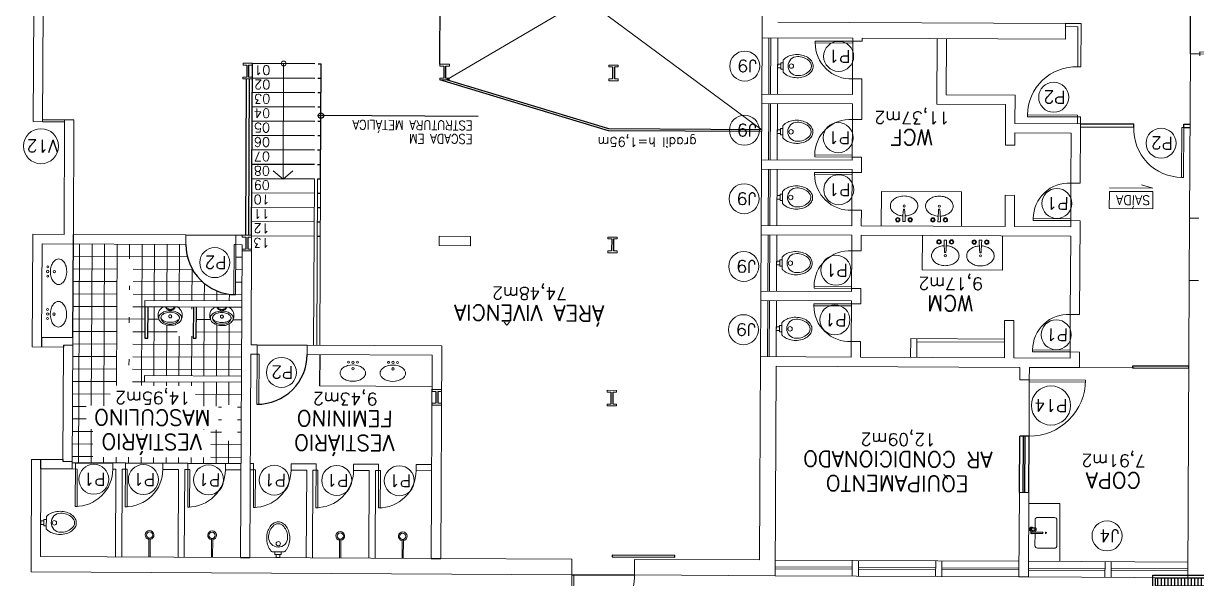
# Model space of a CAD drawing. Extents: x -1057 to 3416, y -340 to 4111.
# Drawn here: x 339.76 to 358.52, y -308.75 to -299.87 of the extents above; entities that cross this region are included whole.
import ezdxf
from ezdxf.enums import TextEntityAlignment as Align

# ---------------------------------------------------------------- set-up
doc = ezdxf.new("R2010")
doc.units = 0
doc.header["$LTSCALE"] = 50
for name, pattern in [('CONTINU', [0]), ('DASHDOT', [1, 0.5, -0.25, 0, -0.25]), ('DGN Style 1', [0.003115, 5.18318e-06, -0.00311])]:
    doc.linetypes.add(name, pattern=pattern)
doc.layers.add('0.1', color=8, linetype='Continuous', lineweight=13)
doc.layers.add('Margem A3', color=8, linetype='DGN Style 1', lineweight=0)
doc.layers.add('medir projeto', color=6, linetype='Continuous')
doc.styles.add('80X50', font='romans.shx')
doc.styles.get("Standard").update_dxf_attribs({"font": 'romans.shx'})

# ---------------------------------------------------------------- blocks, each defined once
blk = doc.blocks.new('P60')
at = {"color": 252}
blk.add_lwpolyline([(-0.6, 0.06), (0, 0.06), (0, 0.03), (-0.6, 0.03)], close=True, dxfattribs=at)
at = {"color": 8}
blk.add_arc((-0.029, 0.06), 0.571, 87.1025, 180, dxfattribs=at)
blk = doc.blocks.new('Vaso')
for points in [[(0.03, -0.05), (0.03, 0), (-0.03, 0), (-0.03, -0.05)], [(0.05, -0.09), (0.05, -0.05), (-0.05, -0.05), (-0.05, -0.09)]]:
    blk.add_lwpolyline(points)
for points in [[(0.183, -0.31, -0.071776), (0.168, -0.413, -0.083144), (0.129, -0.494, -0.106699), (0.065, -0.552, -0.132564), (-0.002, -0.57, -0.132564), (-0.069, -0.552, -0.106699), (-0.133, -0.494, -0.083144), (-0.172, -0.413, -0.071776), (-0.187, -0.31, -0.071776), (-0.172, -0.207, -0.083144), (-0.133, -0.126, -0.060171), (-0.1, -0.09), (0.096, -0.09, -0.060171), (0.129, -0.126, -0.083144), (0.168, -0.207, -0.071776)], [(-0.088, -0.497, 0.2474), (0, -0.541, 0.2474), (0.088, -0.497, 0.197858), (0.152, -0.318, 0.418329), (0, -0.168, 0.418329), (-0.152, -0.318, 0.197858)]]:
    blk.add_lwpolyline(points, format="xyb", close=True)
blk.add_circle((-0.002, -0.22), 0.0352)
blk = doc.blocks.new('PIA')
for p, q in [((0, 0.245), (0.044, 0.245)), ((0.01, 0.23), (0.01, 0.06)), ((0.01, 0.215), (0.031, 0.215)), ((0.03, 0.175), (0.01, 0.175))]:
    blk.add_line(p, q)
blk.add_lwpolyline([(-0.01, 0.23), (-0.01, 0.06)])
for points in [[(0.08, 0.173), (0.08, 0.21, 0.133256), (0.078, 0.217, 0.106756), (0.073, 0.223, 0.082828), (0.065, 0.227, 0.071352), (0.055, 0.228, 0.071352), (0.045, 0.227, 0.082828), (0.037, 0.223, 0.106756), (0.032, 0.217, 0.133256), (0.03, 0.21), (0.03, 0.173)], [(-0.01, 0.175), (-0.205, 0.175, 0.414214), (-0.245, 0.135), (-0.245, -0.135, 0.414214), (-0.205, -0.175), (0.205, -0.175, 0.414214), (0.245, -0.135), (0.245, 0.135, 0.414214), (0.205, 0.175), (0.08, 0.175)]]:
    blk.add_lwpolyline(points, format="xyb")
blk.add_lwpolyline([(0.03, 0.173, 0.133256), (0.032, 0.166, 0.106756), (0.037, 0.16, 0.082828), (0.045, 0.157, 0.071352), (0.055, 0.155, 0.071352), (0.065, 0.157, 0.082828), (0.073, 0.16, 0.106756), (0.078, 0.166, 0.133256), (0.08, 0.173, 0.133256), (0.078, 0.179, 0.106756), (0.073, 0.185, 0.082828), (0.065, 0.189, 0.071352), (0.055, 0.19, 0.071352), (0.045, 0.189, 0.082828), (0.037, 0.185, 0.106756), (0.032, 0.179, 0.133256)], format="xyb", close=True)
at = {"color": 8}
for points in [[(0.046, 0.245, 0.263265), (0.037, 0.23), (0.037, 0.223)], [(0.073, 0.223), (0.073, 0.23, 0.546464), (0.048, 0.246, 0.546464)]]:
    blk.add_lwpolyline(points, format="xyb", dxfattribs=at)
blk.add_lwpolyline([(0.062, 0.165, 0.133256), (0.062, 0.167, 0.106756), (0.06, 0.169, 0.082828), (0.058, 0.17, 0.071352), (0.055, 0.171, 0.071352), (0.052, 0.17, 0.082828), (0.05, 0.169, 0.106756), (0.048, 0.167, 0.133256), (0.047, 0.165, 0.133256), (0.048, 0.163, 0.106756), (0.05, 0.162, 0.082828), (0.052, 0.16, 0.071352), (0.055, 0.16, 0.071352), (0.058, 0.16, 0.082828), (0.06, 0.162, 0.106756), (0.062, 0.163, 0.133256)], format="xyb", close=True, dxfattribs=at)
blk.add_circle((0, 0), 0.01)
for centre, radius, start, end in [((0, 0.23), 0.015, 311.8103, 228.1897), ((0, 0.23), 0.01, 0.0002, 180.0002), ((0.044, 0.255), 0.01, 270, 294.62), ((0, 0.06), 0.01, 180.0001, 0.0001)]:
    blk.add_arc(centre, radius, start, end)
for centre, radius, start, end in [((0.055, 0.23), 0.035, 315.5847, 154.6231), ((0.055, 0.23), 0.035, 205.3769, 224.4153), ((0, 0.06), 0.0125, 143.1301, 36.8699)]:
    blk.add_arc(centre, radius, start, end, dxfattribs=at)
blk = doc.blocks.new('Cuba')
blk.add_lwpolyline([(0.001, 0.05), (-0.007, 0.05, -0.389688), (-0.009, 0.052, -0.017234), (-0.019, 0.248, -0.418769), (-0.017, 0.25), (0.001, 0.25), (0.019, 0.25, -0.418769), (0.021, 0.248, -0.017234), (0.011, 0.052, -0.389688), (0.009, 0.05)], format="xyb", close=True)
blk.add_lwpolyline([(-0.016, 0.16, 0.059592), (-0.087, 0.147, 0.084248), (-0.156, 0.113, 0.106469), (-0.205, 0.058, 0.130159), (-0.22, 0, 0.130159), (-0.205, -0.058, 0.106469), (-0.156, -0.113, 0.084248), (-0.087, -0.147, 0.073281), (0, -0.16, 0.073281), (0.087, -0.147, 0.084248), (0.156, -0.113, 0.106469), (0.205, -0.058, 0.130159), (0.22, 0, 0.130159), (0.205, 0.058, 0.106469), (0.156, 0.113, 0.084248), (0.087, 0.147, 0.058268), (0.018, 0.159, 0.073281)], format="xyb")
for centre, radius in [((-0.099, 0.22), 0.035), ((0.101, 0.22), 0.035), ((0, 0), 0.0175)]:
    blk.add_circle(centre, radius)
at = {"color": 8}
for centre, radius in [((-0.099, 0.22), 0.025), ((-0.099, 0.22), 0.024), ((0.101, 0.22), 0.025), ((0.101, 0.22), 0.024)]:
    blk.add_circle(centre, radius, dxfattribs=at)
blk = doc.blocks.new('ÁREA')
for p in [(0.00005, 0.00376), (0, 0)]:
    blk.add_attdef('COMPARTIMENTO', text='', height=0.0025).set_placement(p, align=Align.CENTER)
at = {"color": 1}
for p in [(-0.00005, -0.00376), (-0.0001, -0.00752)]:
    blk.add_attdef('ÁREA', text='', height=0.002, dxfattribs=at).set_placement(p, align=Align.CENTER)
blk = doc.blocks.new('P80')
for points in [[(0, 0.86), (0, 0.83), (0.15, 0.83), (0.15, 0.86)], [(0, 0), (0, 0.03), (0.15, 0.03), (0.15, 0)]]:
    blk.add_lwpolyline(points)
blk.add_lwpolyline([(-0.8, 0.06), (0, 0.06), (0, 0.03), (-0.8, 0.03)], close=True)
at = {"color": 8}
blk.add_arc((-0.025, 0.056), 0.775, 88.1408, 179.6698, dxfattribs=at)
blk = doc.blocks.new('Chuveiro')
at = {"lineweight": -2}
for p, q in [((-0.28, 0), (-0.301, 0)), ((0, 0), (-0.28, 0)), ((-0.28, -0.02), (-0.301, -0.02)), ((0, -0.02), (-0.28, -0.02))]:
    blk.add_line(p, q, dxfattribs=at)
at = {"color": 8, "lineweight": -2}
blk.add_circle((-0.35, -0.01), 0.05, dxfattribs=at)
at = {"lineweight": -2}
blk.add_arc((-0.35, -0.01), 0.07, 8.2132, 351.7868, dxfattribs=at)
blk = doc.blocks.new('MIC')
for p, q in [((0, 0), (0, 0.111)), ((0.294, 0.002), (0.294, 0)), ((0, -0.112), (0, 0)), ((0.294, 0), (0.294, -0.002))]:
    blk.add_line(p, q)
for points in [[(0, 0.053, -0.473116), (0.005, 0.056), (0.025, 0.051, -0.362542), (0.031, 0.043), (0.033, 0.028, 0.564769), (0.039, 0.023)], [(0.002, 0.08), (0.034, 0.057, -0.1805), (0.041, 0.045), (0.043, 0.032, 0.35029), (0.049, 0.026, -0.252034), (0.063, 0.019)], [(0.064, 0.016, -0.100603), (0.082, 0.1, -0.114611), (0.123, 0.161, -0.309836), (0.21, 0.175, -0.309836)], [(0.161, -0.146), (0.165, -0.147, 0.189039), (0.197, -0.145, 0.189014), (0.26, -0.08, 0.116802), (0.275, 0, 0.116802), (0.26, 0.08, 0.189014), (0.197, 0.145, 0.189039), (0.165, 0.147), (0.161, 0.146)], [(0, -0.053, 0.473116), (0.005, -0.056), (0.025, -0.052, 0.362542), (0.031, -0.043), (0.033, -0.029, -0.564769), (0.039, -0.023)], [(0.002, -0.081), (0.034, -0.057, 0.1805), (0.041, -0.046), (0.043, -0.032, -0.35029), (0.049, -0.026, 0.252034), (0.063, -0.02)], [(0.064, -0.016, 0.100603), (0.082, -0.1, 0.114611), (0.123, -0.161, 0.309836), (0.21, -0.175, 0.309836)]]:
    blk.add_lwpolyline(points, format="xyb")
blk.add_lwpolyline([(0.247, 0), (0.247, -0.008, -0.102017), (0.231, -0.09, -0.100634), (0.2, -0.137, -0.31043), (0.159, -0.144, -0.029837), (0.153, -0.143, -0.193887), (0.101, -0.08, -0.096635), (0.085, 0, -0.096635), (0.101, 0.08, -0.193887), (0.153, 0.142, -0.029837), (0.159, 0.144, -0.31043), (0.2, 0.137, -0.100634), (0.231, 0.09, -0.102017), (0.247, 0.008)], format="xyb", close=True)
blk.add_circle((0.046, 0), 0.0075)
at = {"linetype": 'DASHDOT'}
blk.add_circle((0.152, 0), 0.024, dxfattribs=at)
for centre, radius, start, end in [((0.138, 0.032), 0.161, 69.9635, 146.7254), ((0.014, 0.111), 0.0142, 142.0649, 179.055), ((0.046, 0), 0.024, 251.9674, 108.0326), ((0.139, 0.048), 0.146, 35.2589, 68.1534), ((0.035, -0.011), 0.264, 26.2626, 32.6613), ((-0.029, -0.043), 0.336, 21.0674, 26.2626), ((0.16, 0.03), 0.134, 1.8451, 21.0674), ((-0.722, 0.002), 1.016, 360, 1.8451), ((0.014, -0.111), 0.0142, 180.945, 217.9351), ((0.138, -0.032), 0.161, 213.2746, 290.0365), ((0.139, -0.048), 0.146, 291.8466, 324.7411), ((0.035, 0.011), 0.264, 327.3387, 333.7374), ((-0.029, 0.043), 0.336, 333.7374, 338.9326), ((0.16, -0.03), 0.134, 338.9326, 358.1549), ((-0.722, -0.002), 1.016, 358.1549, 360)]:
    blk.add_arc(centre, radius, start, end)
blk = doc.blocks.new('A$C27293851')
at = {"layer": 'Margem A3', "color": 7, "linetype": 'CONTINU', "lineweight": -2}
for points in [[(0.336, 0.975), (0.336, 0), (0, 0), (0, 0.975)], [(0.295, 0.934), (0.295, 0.041), (0.041, 0.041), (0.041, 0.934)]]:
    blk.add_lwpolyline(points, close=True, dxfattribs=at)
at = {"layer": 'medir projeto', "color": 7, "linetype": 'CONTINU', "lineweight": -2}
for p, q in [((0.041, 0.881), (0.295, 0.881)), ((0.041, 0.827), (0.295, 0.827)), ((0.041, 0.773), (0.295, 0.773)), ((0.168, 0.041), (0.168, 0.934)), ((0.041, 0.72), (0.295, 0.72)), ((0.041, 0.666), (0.295, 0.666)), ((0.041, 0.613), (0.295, 0.613)), ((0.041, 0.559), (0.295, 0.559)), ((0.041, 0.506), (0.295, 0.506)), ((0.041, 0.452), (0.295, 0.452)), ((0.041, 0.398), (0.295, 0.398)), ((0.041, 0.345), (0.295, 0.345)), ((0.041, 0.291), (0.295, 0.291)), ((0.041, 0.238), (0.295, 0.238)), ((0.041, 0.184), (0.295, 0.184)), ((0.041, 0.131), (0.295, 0.131)), ((0.041, 0.077), (0.295, 0.077))]:
    blk.add_line(p, q, dxfattribs=at)

msp = doc.modelspace()

# ---------------------------------------------------------------- linework, layer by layer
at = {"layer": '0.1', "color": 8, "linetype": 'CONTINU', "lineweight": -2}
for p, q in [((346.42, -300.525), (346.434, -297.775)), ((358.421, -300.358), (358.425, -299.558)), ((343.33, -300.54), (343.329, -300.73)), ((343.36, -300.54), (343.359, -300.73)), ((343.407, -303.26), (343.42, -300.51)), ((343.42, -300.51), (344.42, -300.515)), ((344.47, -300.516), (344.52, -300.516)), ((344.511, -302.356), (344.52, -300.516)), ((343.419, -300.74), (344.419, -300.745)), ((346.48, -300.555), (346.479, -300.745)), ((346.51, -300.556), (346.509, -300.746)), ((349.18, -300.569), (349.179, -300.759)), ((349.21, -300.569), (349.209, -300.759)), ((343.319, -300.76), (343.307, -303.26)), ((343.369, -300.76), (343.357, -303.26)), ((344.469, -300.746), (344.519, -300.746)), ((349.115, -301.588), (346.419, -300.775)), ((349.119, -301.558), (346.524, -300.776)), ((343.418, -300.97), (344.418, -300.975)), ((344.468, -300.976), (344.518, -300.976)), ((343.417, -301.2), (344.417, -301.205)), ((344.467, -301.206), (344.517, -301.206)), ((343.416, -301.43), (344.416, -301.435)), ((344.466, -301.436), (344.516, -301.436)), ((347.033, -301.358), (344.478, -301.346)), ((356.665, -301.476), (357.515, -301.48)), ((357.515, -301.53), (357.515, -301.48)), ((358.315, -301.484), (358.415, -301.484)), ((358.315, -301.534), (358.315, -301.484)), ((343.414, -301.66), (344.414, -301.665)), ((344.464, -301.666), (344.514, -301.666)), ((351.565, -301.601), (349.115, -301.588)), ((351.565, -301.571), (349.119, -301.558)), ((356.665, -301.526), (357.515, -301.53)), ((358.315, -301.534), (358.415, -301.534)), ((343.413, -301.89), (344.413, -301.895)), ((344.463, -301.896), (344.513, -301.896)), ((343.412, -302.12), (344.412, -302.125)), ((344.462, -302.126), (344.512, -302.126)), ((343.411, -302.35), (344.411, -302.355)), ((344.461, -302.356), (344.511, -302.356)), ((344.46, -302.586), (344.51, -302.586)), ((344.459, -302.816), (344.509, -302.816)), ((344.458, -303.046), (344.508, -303.046)), ((340.548, -304.896), (340.557, -303.246)), ((342.357, -303.255), (343.157, -303.259)), ((343.316, -303.29), (343.315, -303.48)), ((343.346, -303.29), (343.345, -303.48)), ((344.456, -303.276), (344.506, -303.276)), ((349.166, -303.319), (349.165, -303.509)), ((349.196, -303.319), (349.195, -303.509)), ((341.701, -304.402), (341.698, -304.902)), ((341.748, -304.902), (341.751, -304.402)), ((342.476, -304.406), (342.473, -304.906)), ((342.523, -304.906), (342.526, -304.406)), ((340.048, -304.894), (340.048, -305.044)), ((340.398, -305.016), (340.398, -305.046)), ((341.698, -304.902), (341.748, -304.902)), ((342.473, -304.906), (342.523, -304.906)), ((343.498, -305.011), (344.298, -305.015)), ((344.497, -305.166), (344.495, -305.666)), ((346.354, -305.755), (346.353, -305.945)), ((346.384, -305.755), (346.383, -305.945)), ((349.154, -305.769), (349.153, -305.959)), ((349.184, -305.769), (349.183, -305.959)), ((355.686, -307.371), (355.691, -306.471)), ((355.841, -306.472), (355.691, -306.471)), ((355.746, -307.371), (355.751, -306.471)), ((355.776, -307.371), (355.781, -306.471)), ((355.836, -307.372), (355.841, -306.472)), ((340.038, -306.994), (340.039, -306.844)), ((340.389, -306.845), (340.389, -306.875)), ((340.589, -306.896), (341.189, -306.899)), ((341.389, -306.9), (341.989, -306.903)), ((342.389, -306.905), (342.989, -306.908)), ((343.231, -308.41), (343.381, -308.41)), ((346.281, -308.425), (346.431, -308.425)), ((348.53, -308.686), (349.53, -308.691))]:
    msp.add_line(p, q, dxfattribs=at)
at = {"layer": '0.1', "color": 8, "linetype": 'DASHDOT', "ltscale": 0.3}
for p, q in [((346.434, -297.775), (351.565, -301.571)), ((346.524, -300.776), (351.584, -297.801))]:
    msp.add_line(p, q, dxfattribs=at)
at = {"layer": '0.1', "color": 7}
for p, q in [((351.572, -300.101), (351.584, -297.801)), ((339.924, -299.643), (339.915, -301.443)), ((340.074, -299.644), (340.065, -301.444)), ((356.423, -299.874), (351.823, -299.852)), ((356.422, -300.124), (356.423, -299.874)), ((353.022, -300.108), (351.572, -300.101)), ((353.022, -300.158), (353.022, -300.108)), ((353.022, -300.158), (353.172, -300.158)), ((353.172, -300.158), (353.172, -300.108)), ((356.422, -300.124), (353.172, -300.108)), ((354.367, -301.164), (354.372, -300.114)), ((354.518, -301.015), (354.522, -300.115)), ((358.408, -302.984), (358.421, -300.358)), ((358.421, -300.358), (358.571, -300.359)), ((353.018, -301.008), (353.019, -300.758)), ((353.169, -300.758), (353.019, -300.758)), ((353.166, -301.408), (353.169, -300.758)), ((351.567, -301.151), (351.568, -301.001)), ((353.018, -301.008), (351.568, -301.001)), ((354.518, -301.015), (355.618, -301.021)), ((355.615, -301.471), (355.618, -301.021)), ((353.017, -301.158), (351.567, -301.151)), ((353.016, -301.408), (353.017, -301.158)), ((354.367, -301.164), (355.467, -301.17)), ((355.464, -301.82), (355.467, -301.17)), ((339.915, -301.443), (340.065, -301.444)), ((340.416, -301.416), (340.407, -303.246)), ((340.566, -301.416), (340.557, -303.246)), ((353.166, -301.408), (353.016, -301.408)), ((356.665, -301.476), (355.615, -301.471)), ((356.661, -302.426), (356.665, -301.476)), ((355.614, -301.821), (355.615, -301.621)), ((356.515, -301.625), (355.615, -301.621)), ((356.511, -302.425), (356.515, -301.625)), ((355.614, -301.821), (355.464, -301.82)), ((351.562, -302.201), (351.563, -302.051)), ((353.013, -302.058), (351.563, -302.051)), ((353.013, -302.058), (353.013, -302.008)), ((353.013, -302.008), (353.163, -302.008)), ((353.162, -302.258), (353.163, -302.008)), ((353.012, -302.208), (351.562, -302.201)), ((353.012, -302.258), (353.012, -302.208)), ((353.012, -302.258), (353.162, -302.258)), ((356.661, -302.426), (356.511, -302.425)), ((355.457, -303.12), (355.46, -302.62)), ((355.61, -302.621), (355.46, -302.62)), ((355.607, -303.12), (355.61, -302.621)), ((353.007, -303.108), (353.009, -302.858)), ((353.159, -302.858), (353.009, -302.858)), ((353.157, -303.108), (353.159, -302.858)), ((358.558, -302.985), (358.408, -302.984)), ((353.007, -303.108), (351.557, -303.101)), ((351.557, -303.251), (351.557, -303.101)), ((355.457, -303.12), (353.157, -303.108)), ((356.507, -303.125), (355.607, -303.12)), ((356.507, -303.125), (356.508, -303.025)), ((356.508, -303.025), (356.658, -303.026)), ((356.65, -304.526), (356.658, -303.026)), ((339.907, -303.243), (339.898, -305.043)), ((339.907, -303.243), (340.407, -303.246)), ((340.557, -303.246), (342.357, -303.255)), ((342.357, -303.255), (342.356, -303.405)), ((343.156, -303.409), (343.157, -303.259)), ((343.157, -303.259), (343.407, -303.26)), ((343.398, -305.01), (343.407, -303.26)), ((353.007, -303.258), (351.557, -303.251)), ((353.005, -303.508), (353.007, -303.258)), ((353.155, -303.508), (353.157, -303.258)), ((356.507, -303.275), (353.157, -303.258)), ((356.5, -304.525), (356.507, -303.275)), ((340.056, -303.394), (340.048, -304.894)), ((340.056, -303.394), (342.356, -303.405)), ((343.156, -303.409), (343.256, -303.41)), ((343.231, -308.41), (343.256, -303.41)), ((353.155, -303.508), (353.005, -303.508)), ((353.002, -304.158), (353.002, -304.108)), ((353.002, -304.108), (353.152, -304.108)), ((353.151, -304.358), (353.152, -304.108)), ((358.38, -308.734), (358.403, -303.984)), ((358.553, -303.985), (358.403, -303.984)), ((351.551, -304.301), (351.552, -304.151)), ((353.001, -304.308), (351.551, -304.301)), ((353.002, -304.158), (351.552, -304.151)), ((353.001, -304.358), (353.001, -304.308)), ((353.001, -304.358), (353.151, -304.358)), ((355.447, -305.22), (355.45, -304.62)), ((355.45, -304.62), (355.6, -304.62)), ((355.597, -305.22), (355.6, -304.62)), ((356.65, -304.526), (356.5, -304.525)), ((339.898, -305.043), (340.398, -305.046)), ((340.048, -304.894), (340.548, -304.896)), ((340.398, -305.046), (340.389, -306.845)), ((340.548, -304.896), (340.538, -306.996)), ((343.498, -305.011), (343.398, -305.01)), ((343.498, -305.011), (343.497, -305.161)), ((344.298, -305.015), (344.297, -305.165)), ((346.448, -305.025), (344.298, -305.015)), ((346.431, -308.425), (346.448, -305.025)), ((352.997, -305.208), (352.998, -304.958)), ((353.148, -304.958), (352.998, -304.958)), ((353.147, -305.208), (353.148, -304.958)), ((343.381, -308.41), (343.397, -305.16)), ((343.497, -305.161), (343.397, -305.16)), ((346.297, -305.175), (344.297, -305.165)), ((346.281, -308.425), (346.297, -305.175)), ((351.531, -308.45), (351.547, -305.2)), ((352.997, -305.208), (351.547, -305.2)), ((355.447, -305.22), (353.147, -305.208)), ((356.497, -305.225), (355.597, -305.22)), ((356.497, -305.225), (356.497, -305.125)), ((356.497, -305.125), (356.647, -305.126)), ((356.646, -305.376), (356.647, -305.126)), ((351.78, -308.702), (351.796, -305.352)), ((355.696, -305.371), (351.796, -305.352)), ((355.695, -305.571), (355.696, -305.371)), ((355.845, -305.572), (355.846, -305.372)), ((356.646, -305.376), (355.846, -305.372)), ((355.695, -305.571), (355.845, -305.572)), ((339.889, -306.843), (339.88, -308.643)), ((339.889, -306.843), (340.389, -306.845)), ((340.038, -306.994), (340.031, -308.394)), ((340.038, -306.994), (340.538, -306.996)), ((355.68, -308.721), (355.686, -307.371)), ((355.836, -307.372), (355.686, -307.371)), ((355.83, -308.722), (355.836, -307.372)), ((343.231, -308.41), (340.031, -308.394)), ((346.281, -308.425), (343.381, -308.41)), ((348.531, -308.436), (346.431, -308.425)), ((348.53, -308.686), (348.531, -308.436)), ((349.531, -308.441), (349.53, -308.691)), ((351.531, -308.45), (349.531, -308.441)), ((348.53, -308.686), (339.88, -308.643)), ((351.78, -308.702), (349.53, -308.691)), ((355.83, -308.722), (355.68, -308.721)), ((358.38, -308.734), (358.53, -308.735))]:
    msp.add_line(p, q, dxfattribs=at)
at = {"layer": '0.1', "color": 8}
for p, q in [((356.423, -299.874), (356.673, -299.876)), ((356.423, -299.924), (356.623, -299.925)), ((356.62, -300.568), (356.623, -299.925)), ((356.67, -300.568), (356.673, -299.876)), ((351.568, -301.001), (351.572, -300.101)), ((351.678, -301.001), (351.682, -300.101)), ((351.712, -300.101), (351.708, -301.001)), ((351.822, -300.102), (351.818, -301.002)), ((353.019, -300.758), (353.022, -300.158)), ((343.42, -300.51), (343.27, -300.51)), ((343.27, -300.54), (343.27, -300.51)), ((343.33, -300.54), (343.27, -300.54)), ((343.42, -300.54), (343.36, -300.54)), ((343.42, -300.54), (343.42, -300.51)), ((343.92, -300.513), (343.911, -302.364)), ((346.57, -300.526), (346.42, -300.525)), ((346.42, -300.555), (346.42, -300.525)), ((346.57, -300.556), (346.57, -300.526)), ((349.27, -300.539), (349.12, -300.538)), ((349.12, -300.568), (349.12, -300.538)), ((349.27, -300.569), (349.27, -300.539)), ((343.269, -300.76), (343.269, -300.73)), ((343.329, -300.73), (343.269, -300.73)), ((343.419, -300.73), (343.359, -300.73)), ((343.419, -300.76), (343.419, -300.73)), ((346.48, -300.555), (346.42, -300.555)), ((346.57, -300.556), (346.51, -300.556)), ((349.18, -300.569), (349.12, -300.568)), ((349.27, -300.569), (349.21, -300.569)), ((356.62, -300.568), (356.67, -300.568)), ((343.419, -300.76), (343.269, -300.76)), ((346.419, -300.775), (346.419, -300.745)), ((346.479, -300.745), (346.419, -300.745)), ((346.569, -300.776), (346.419, -300.775)), ((346.569, -300.746), (346.509, -300.746)), ((346.569, -300.776), (346.569, -300.746)), ((349.119, -300.788), (349.119, -300.758)), ((349.179, -300.759), (349.119, -300.758)), ((349.269, -300.789), (349.119, -300.788)), ((349.269, -300.759), (349.209, -300.759)), ((349.269, -300.789), (349.269, -300.759)), ((351.563, -302.051), (351.567, -301.151)), ((351.673, -302.051), (351.677, -301.151)), ((351.707, -301.151), (351.703, -302.051)), ((351.817, -301.152), (351.813, -302.052)), ((340.415, -301.446), (340.065, -301.444)), ((340.066, -301.414), (340.566, -301.416)), ((353.013, -302.008), (353.016, -301.408)), ((356.615, -301.475), (356.616, -301.338)), ((356.665, -301.476), (356.666, -301.368)), ((343.911, -302.364), (343.754, -302.228)), ((343.911, -302.364), (344.069, -302.23)), ((351.557, -303.101), (351.562, -302.201)), ((351.667, -303.101), (351.672, -302.201)), ((351.702, -302.201), (351.697, -303.101)), ((351.812, -302.202), (351.807, -303.102)), ((353.009, -302.858), (353.012, -302.258)), ((356.511, -302.425), (356.508, -303.025)), ((353.476, -303.11), (353.479, -302.56)), ((354.761, -302.566), (353.479, -302.56)), ((354.759, -303.116), (354.761, -302.566)), ((358.408, -302.984), (358.403, -303.984)), ((343.256, -303.29), (343.257, -303.26)), ((343.316, -303.29), (343.256, -303.29)), ((343.407, -303.26), (343.257, -303.26)), ((343.406, -303.29), (343.346, -303.29)), ((343.406, -303.29), (343.407, -303.26)), ((346.406, -303.275), (346.906, -303.278)), ((346.406, -303.275), (346.406, -303.425)), ((346.906, -303.278), (346.906, -303.428)), ((349.256, -303.289), (349.106, -303.288)), ((349.106, -303.318), (349.106, -303.288)), ((349.166, -303.319), (349.106, -303.318)), ((349.256, -303.319), (349.196, -303.319)), ((349.256, -303.319), (349.256, -303.289)), ((351.552, -304.151), (351.557, -303.251)), ((351.662, -304.151), (351.667, -303.251)), ((351.697, -303.251), (351.692, -304.151)), ((351.807, -303.252), (351.802, -304.152)), ((354.137, -303.263), (354.134, -303.813)), ((355.419, -303.27), (355.416, -303.82)), ((343.255, -303.51), (343.255, -303.48)), ((343.315, -303.48), (343.255, -303.48)), ((343.405, -303.51), (343.255, -303.51)), ((343.405, -303.48), (343.345, -303.48)), ((343.405, -303.51), (343.405, -303.48)), ((346.406, -303.425), (346.906, -303.428)), ((349.105, -303.538), (349.105, -303.508)), ((349.165, -303.509), (349.105, -303.508)), ((349.255, -303.539), (349.105, -303.538)), ((349.255, -303.509), (349.195, -303.509)), ((349.255, -303.539), (349.255, -303.509)), ((353.002, -304.108), (353.005, -303.508)), ((355.416, -303.82), (354.134, -303.813)), ((341.701, -304.302), (343.251, -304.31)), ((341.701, -304.402), (341.701, -304.302)), ((351.547, -305.2), (351.551, -304.301)), ((351.657, -305.201), (351.661, -304.301)), ((351.691, -304.301), (351.687, -305.201)), ((351.801, -304.302), (351.797, -305.202)), ((341.701, -304.402), (343.251, -304.41)), ((352.998, -304.958), (353.001, -304.358)), ((356.5, -304.525), (356.497, -305.125)), ((340.398, -305.016), (340.548, -305.016)), ((353.947, -305.212), (353.949, -304.912)), ((355.448, -304.92), (353.949, -304.912)), ((354.047, -305.213), (354.049, -304.913)), ((354.048, -304.963), (355.448, -304.97)), ((341.695, -305.502), (343.245, -305.51)), ((341.695, -305.602), (341.695, -305.502)), ((341.695, -305.602), (343.245, -305.61)), ((355.845, -305.572), (355.841, -306.472)), ((346.295, -305.675), (344.495, -305.666)), ((346.444, -305.725), (346.294, -305.725)), ((346.294, -305.755), (346.294, -305.725)), ((346.354, -305.755), (346.294, -305.755)), ((346.444, -305.755), (346.384, -305.755)), ((346.444, -305.755), (346.444, -305.725)), ((349.244, -305.739), (349.094, -305.738)), ((349.094, -305.768), (349.094, -305.738)), ((349.154, -305.769), (349.094, -305.768)), ((349.244, -305.769), (349.184, -305.769)), ((349.244, -305.769), (349.244, -305.739)), ((346.293, -305.975), (346.293, -305.945)), ((346.353, -305.945), (346.293, -305.945)), ((346.443, -305.975), (346.293, -305.975)), ((346.443, -305.945), (346.383, -305.945)), ((346.443, -305.975), (346.443, -305.945)), ((349.093, -305.988), (349.093, -305.958)), ((349.153, -305.959), (349.093, -305.958)), ((349.243, -305.989), (349.093, -305.988)), ((349.243, -305.959), (349.183, -305.959)), ((349.243, -305.989), (349.243, -305.959)), ((340.389, -306.875), (340.539, -306.876)), ((340.539, -306.896), (340.589, -306.896)), ((341.188, -306.999), (341.189, -306.899)), ((341.189, -306.899), (341.389, -306.9)), ((341.988, -307.003), (341.989, -306.903)), ((341.989, -306.903), (342.389, -306.905)), ((342.988, -307.008), (342.989, -306.908)), ((342.989, -306.908), (343.239, -306.91)), ((343.389, -306.91), (343.439, -306.911)), ((344.038, -307.013), (344.039, -306.913)), ((344.039, -306.913), (344.439, -306.915)), ((345.038, -307.018), (345.039, -306.918)), ((345.039, -306.918), (345.438, -306.92)), ((346.038, -306.923), (346.288, -306.925)), ((346.038, -307.023), (346.038, -306.923)), ((340.538, -306.996), (340.618, -306.997)), ((341.188, -306.999), (341.238, -307)), ((341.231, -308.4), (341.238, -307)), ((341.331, -308.4), (341.338, -307)), ((341.338, -307), (341.418, -307.001)), ((341.988, -307.003), (342.238, -307.005)), ((342.231, -308.405), (342.238, -307.005)), ((342.331, -308.405), (342.338, -307.005)), ((342.338, -307.005), (342.418, -307.006)), ((342.988, -307.008), (343.238, -307.01)), ((343.388, -307.01), (343.468, -307.011)), ((344.038, -307.013), (344.288, -307.015)), ((344.281, -308.415), (344.288, -307.015)), ((344.381, -308.415), (344.388, -307.015)), ((344.388, -307.015), (344.468, -307.016)), ((345.038, -307.018), (345.288, -307.02)), ((345.281, -308.42), (345.288, -307.02)), ((345.381, -308.42), (345.388, -307.02)), ((345.388, -307.02), (345.468, -307.021)), ((346.038, -307.023), (346.288, -307.025)), ((355.836, -307.546), (356.336, -307.548)), ((356.336, -307.548), (356.331, -308.474)), ((351.78, -308.562), (353.014, -308.568)), ((353.014, -308.598), (351.78, -308.592)), ((351.781, -308.452), (355.681, -308.471)), ((353.114, -308.568), (354.347, -308.574)), ((354.347, -308.604), (353.114, -308.598)), ((354.447, -308.575), (355.68, -308.581)), ((355.68, -308.611), (354.447, -308.605)), ((355.83, -308.582), (357.055, -308.588)), ((357.055, -308.618), (355.83, -308.612)), ((355.831, -308.472), (358.381, -308.484)), ((357.155, -308.588), (358.38, -308.594)), ((358.38, -308.624), (357.155, -308.618)), ((355.68, -308.721), (351.78, -308.702)), ((358.38, -308.734), (355.83, -308.722))]:
    msp.add_line(p, q, dxfattribs=at)
at = {"layer": '0.1', "color": 8, "linetype": 'DASHDOT', "ltscale": 0.2}
for p, q in [((344.398, -305.015), (344.411, -302.355)), ((344.448, -305.015), (344.461, -302.356)), ((344.498, -305.016), (344.511, -302.356)), ((343.41, -302.58), (344.41, -302.585)), ((343.409, -302.81), (344.409, -302.815)), ((343.408, -303.04), (344.408, -303.045)), ((343.406, -303.27), (344.406, -303.275))]:
    msp.add_line(p, q, dxfattribs=at)
at = {"layer": '0.1', "color": 8, "linetype": 'CONTINU'}
for p, q in [((357.127, -302.502), (357.821, -302.505)), ((357.821, -302.505), (357.639, -302.453)), ((340.656, -303.397), (340.639, -306.897)), ((340.856, -303.398), (340.843, -305.983)), ((341.056, -303.399), (341.043, -305.984)), ((341.256, -303.4), (341.245, -305.662)), ((341.456, -303.401), (341.455, -303.634)), ((341.656, -303.402), (341.645, -305.664)), ((341.856, -303.403), (341.851, -304.303)), ((342.056, -303.404), (342.051, -304.304)), ((342.256, -303.405), (342.251, -304.305)), ((342.38, -303.605), (340.555, -303.596)), ((343.255, -303.61), (343.155, -303.609)), ((341.258, -303.8), (340.554, -303.796)), ((342.461, -303.806), (341.513, -303.801)), ((342.454, -303.793), (342.451, -304.306)), ((343.254, -303.81), (343.154, -303.809)), ((341.257, -304), (340.553, -303.996)), ((341.453, -304.067), (341.452, -304.134)), ((342.624, -304.006), (341.512, -304.001)), ((342.653, -304.031), (342.651, -304.307)), ((343.253, -304.01), (343.153, -304.009)), ((341.256, -304.2), (340.552, -304.196)), ((343.122, -304.209), (341.511, -304.201)), ((342.852, -304.149), (342.851, -304.308)), ((343.052, -304.202), (343.051, -304.309)), ((343.252, -304.21), (343.152, -304.209)), ((341.255, -304.4), (340.551, -304.396)), ((341.995, -304.403), (341.51, -304.401)), ((341.851, -304.403), (341.845, -305.503)), ((342.821, -304.407), (342.218, -304.404)), ((342.251, -304.405), (342.251, -304.428)), ((342.451, -304.406), (342.451, -304.439)), ((342.651, -304.407), (342.645, -305.507)), ((342.984, -304.408), (342.85, -304.408)), ((342.851, -304.408), (342.851, -304.409)), ((343.251, -304.41), (343.044, -304.409)), ((343.051, -304.409), (343.051, -304.411)), ((341.7, -304.602), (340.55, -304.596)), ((341.45, -304.567), (341.45, -304.661)), ((341.925, -304.603), (341.75, -304.602)), ((342.475, -304.606), (342.473, -304.606)), ((342.751, -304.607), (342.525, -304.606)), ((343.05, -304.674), (343.045, -305.509)), ((343.25, -304.61), (343.111, -304.609)), ((341.253, -304.8), (340.549, -304.796)), ((341.699, -304.802), (341.508, -304.801)), ((342.217, -304.804), (341.749, -304.802)), ((342.049, -304.695), (342.045, -305.504)), ((342.474, -304.806), (342.472, -304.806)), ((343.249, -304.81), (342.524, -304.806)), ((342.849, -304.691), (342.845, -305.508)), ((341.252, -305), (340.548, -304.996)), ((343.248, -305.01), (341.507, -305.001)), ((342.249, -304.871), (342.245, -305.505)), ((342.449, -304.872), (342.445, -305.506)), ((341.251, -305.2), (340.547, -305.196)), ((341.447, -305.24), (341.446, -305.334)), ((343.247, -305.21), (341.506, -305.201)), ((341.25, -305.4), (340.546, -305.396)), ((343.246, -305.41), (341.505, -305.401)), ((356.646, -305.376), (358.396, -305.384)), ((341.249, -305.6), (340.545, -305.596)), ((341.695, -305.602), (341.504, -305.601)), ((341.845, -305.603), (341.845, -305.665)), ((342.045, -305.604), (342.045, -305.666)), ((342.245, -305.605), (342.245, -305.667)), ((342.445, -305.606), (342.445, -305.668)), ((342.645, -305.607), (342.643, -305.992)), ((342.845, -305.608), (342.843, -305.993)), ((343.045, -305.609), (343.043, -305.969)), ((341.144, -305.799), (340.544, -305.796)), ((343.244, -305.81), (342.511, -305.806)), ((340.763, -305.997), (340.543, -305.996)), ((342.926, -306.008), (342.877, -306.008)), ((343.243, -306.01), (343.181, -306.009)), ((340.762, -306.197), (340.542, -306.196)), ((340.841, -306.358), (340.839, -306.898)), ((341.041, -306.359), (341.041, -306.36)), ((341.241, -306.36), (341.241, -306.361)), ((341.441, -306.361), (341.441, -306.362)), ((341.641, -306.362), (341.641, -306.363)), ((341.841, -306.363), (341.841, -306.364)), ((342.041, -306.364), (342.041, -306.365)), ((342.241, -306.365), (342.241, -306.366)), ((342.441, -306.366), (342.441, -306.367)), ((342.641, -306.367), (342.641, -306.368)), ((342.841, -306.368), (342.839, -306.908)), ((342.925, -306.208), (342.876, -306.208)), ((343.242, -306.21), (343.18, -306.209)), ((340.868, -306.398), (340.541, -306.396)), ((342.924, -306.408), (342.755, -306.407)), ((343.04, -306.548), (343.039, -306.909)), ((343.241, -306.41), (343.179, -306.409)), ((340.867, -306.598), (340.54, -306.596)), ((343.24, -306.61), (342.754, -306.607)), ((340.866, -306.798), (340.539, -306.796)), ((341.039, -306.806), (341.039, -306.899)), ((341.239, -306.807), (341.239, -306.9)), ((341.439, -306.808), (341.439, -306.901)), ((341.639, -306.809), (341.639, -306.902)), ((341.839, -306.81), (341.839, -306.903)), ((342.039, -306.811), (342.039, -306.904)), ((342.239, -306.812), (342.239, -306.905)), ((342.439, -306.813), (342.439, -306.906)), ((342.639, -306.814), (342.639, -306.907)), ((343.239, -306.81), (342.753, -306.807))]:
    msp.add_line(p, q, dxfattribs=at)
at = {"layer": '0.1', "color": 8}
for points in [[(356.666, -301.368), (355.816, -301.364), (355.816, -301.334), (356.616, -301.338)], [(355.845, -305.572), (356.745, -305.576), (356.745, -305.606), (355.845, -305.602)], [(340.618, -306.997), (340.615, -307.597), (340.585, -307.596), (340.589, -306.896)], [(341.418, -307.001), (341.415, -307.601), (341.385, -307.6), (341.389, -306.9)], [(342.418, -307.006), (342.415, -307.605), (342.385, -307.605), (342.389, -306.905)], [(343.468, -307.011), (343.465, -307.611), (343.435, -307.611), (343.439, -306.911)], [(344.468, -307.016), (344.465, -307.616), (344.435, -307.615), (344.439, -306.915)], [(345.468, -307.021), (345.465, -307.621), (345.435, -307.62), (345.438, -306.92)], [(353.013, -308.708), (353.014, -308.458)], [(353.114, -308.458), (353.113, -308.708)], [(354.346, -308.714), (354.348, -308.464)], [(354.448, -308.465), (354.446, -308.715)], [(357.055, -308.728), (357.056, -308.478)], [(357.156, -308.478), (357.155, -308.728)]]:
    msp.add_lwpolyline(points, dxfattribs=at)
for points in [[(358.281, -302.334), (358.285, -301.534), (358.315, -301.534), (358.311, -302.334)], [(343.122, -304.209), (343.126, -303.409), (343.156, -303.409), (343.152, -304.209)], [(343.523, -305.961), (343.527, -305.161), (343.497, -305.161), (343.493, -305.961)], [(348.53, -308.686), (348.525, -309.686), (348.555, -309.686), (348.56, -308.686)]]:
    msp.add_lwpolyline(points, close=True, dxfattribs=at)
at = {"layer": '0.1', "color": 8, "linetype": 'CONTINU'}
msp.add_lwpolyline([(357.82, -302.56), (357.126, -302.557), (357.125, -302.831), (357.819, -302.835)], close=True, dxfattribs=at)
at = {"layer": '0.1', "color": 8}
for points in [[(340.36, -304.036, 0.106633), (340.407, -303.994, 0.083482), (340.438, -303.93, 0.145222), (340.439, -303.756, 0.083482), (340.408, -303.691, 0.106633), (340.362, -303.649, 0.268318), (340.281, -303.648, 0.106633), (340.235, -303.691, 0.083482), (340.203, -303.755, 0.145222), (340.202, -303.929, 0.083482), (340.233, -303.993, 0.106633), (340.279, -304.036, 0.268318), (340.36, -304.036)], [(340.356, -304.716, 0.106633), (340.403, -304.674, 0.083482), (340.435, -304.609, 0.145222), (340.436, -304.435, 0.083482), (340.405, -304.371, 0.106633), (340.358, -304.328, 0.268318), (340.278, -304.328, 0.106633), (340.231, -304.37, 0.083482), (340.199, -304.434, 0.145222), (340.199, -304.608, 0.083482), (340.23, -304.673, 0.106633), (340.276, -304.715, 0.268318), (340.356, -304.716)], [(344.832, -305.502, 0.106633), (344.874, -305.549, 0.083482), (344.939, -305.58, 0.145222), (345.113, -305.581, 0.083482), (345.177, -305.55, 0.106633), (345.22, -305.504, 0.268318), (345.22, -305.423, 0.106633), (345.178, -305.377, 0.083482), (345.114, -305.345, 0.145222), (344.94, -305.344, 0.083482), (344.875, -305.375, 0.106633), (344.833, -305.422, 0.268318), (344.832, -305.502)], [(345.472, -305.505, 0.106633), (345.514, -305.552, 0.083482), (345.578, -305.584, 0.145222), (345.752, -305.584, 0.083482), (345.817, -305.553, 0.106633), (345.859, -305.507, 0.268318), (345.86, -305.427, 0.106633), (345.818, -305.38, 0.083482), (345.754, -305.348, 0.145222), (345.579, -305.347, 0.083482), (345.515, -305.378, 0.106633), (345.472, -305.425, 0.268318), (345.472, -305.505)]]:
    msp.add_lwpolyline(points, format="xyb", dxfattribs=at)
at = {"layer": '0.1', "color": 8, "linetype": 'CONTINU', "lineweight": -2}
for points in [[(358.396, -305.354), (357.496, -305.35), (357.496, -305.38), (358.396, -305.384)], [(349.176, -308.372), (349.175, -308.402), (350.175, -308.407), (350.175, -308.377)]]:
    msp.add_lwpolyline(points, close=True, dxfattribs=at)
at = {"layer": '0.1', "color": 8}
for centre, radius in [((352.796, -300.399), 0.24), ((351.294, -300.555), 0.24), ((343.92, -300.513), 0.0387), ((356.235, -301.053), 0.24), ((351.289, -301.58), 0.24), ((352.789, -301.699), 0.24), ((340.039, -301.835), 0.28), ((357.953, -301.787), 0.24), ((352.798, -302.532), 0.24), ((351.284, -302.676), 0.24), ((356.286, -302.751), 0.24), ((342.818, -303.697), 0.24), ((351.278, -303.758), 0.24), ((352.753, -303.819), 0.24), ((340.147, -303.839), 0.0193), ((340.147, -303.766), 0.0155), ((340.146, -303.913), 0.0155), ((340.251, -303.841), 0.0198), ((340.143, -304.445), 0.0155), ((352.736, -304.612), 0.24), ((340.144, -304.519), 0.0193), ((340.143, -304.592), 0.0155), ((340.248, -304.52), 0.0198), ((351.274, -304.769), 0.24), ((356.276, -304.851), 0.24), ((343.884, -305.452), 0.24), ((344.956, -305.288), 0.0155), ((345.028, -305.393), 0.0198), ((345.029, -305.289), 0.0193), ((345.103, -305.289), 0.0155), ((345.596, -305.291), 0.0155), ((345.668, -305.396), 0.0198), ((345.669, -305.292), 0.0193), ((345.742, -305.292), 0.0155), ((356.192, -305.982), 0.314), ((340.884, -307.161), 0.24), ((341.676, -307.165), 0.24), ((342.719, -307.17), 0.24), ((343.769, -307.175), 0.24), ((344.769, -307.18), 0.24), ((345.769, -307.185), 0.24), ((357.088, -308.066), 0.24)]:
    msp.add_circle(centre, radius, dxfattribs=at)
at = {"layer": '0.1', "color": 8, "linetype": 'CONTINU', "lineweight": -2}
msp.add_circle((344.516, -301.346), 0.0431, dxfattribs=at)
at = {"layer": '0.1', "color": 8}
for centre, radius, start, end in [((356.591, -301.342), 0.775, 87.8583, 179.3873), ((358.29, -301.559), 0.775, 177.8583, 269.3873), ((355.845, -305.572), 0.9, 269.7175, 359.7175), ((348.53, -308.686), 1, 269.7175, 359.7175)]:
    msp.add_arc(centre, radius, start, end, dxfattribs=at)
at = {"layer": '0.1', "color": 8, "linetype": 'CONTINU', "lineweight": -2}
for centre, start, end in [((343.156, -303.409), 179.7175, 269.7175), ((343.497, -305.161), 269.7175, 359.7175)]:
    msp.add_arc(centre, 0.8, start, end, dxfattribs=at)
at = {"layer": '0.1', "color": 8, "linetype": 'CONTINU'}
for centre in [(340.588, -306.996), (341.388, -307), (342.388, -307.005), (343.438, -307.011), (344.438, -307.015), (345.438, -307.02)]:
    msp.add_arc(centre, 0.6, 269.7175, 359.7175, dxfattribs=at)

# ---------------------------------------------------------------- block references
at = {"layer": '0.1', "color": 8, "xscale": -1}
for name, p, rotation in [('P80', (358.571, -300.389), 359.7174815060636), ('P60', (353.022, -300.128), 179.7174815060637), ('P60', (353.012, -302.228), 179.7174815060637), ('Cuba', (354.501, -303.586), 359.7174815060636), ('Cuba', (355.064, -303.589), 359.7174815060636), ('P60', (353.001, -304.328), 179.7174815060637)]:
    msp.add_blockref(name, p, dxfattribs=dict(at, rotation=rotation))
at = {"layer": '0.1', "color": 8}
for name, p, rotation in [('Vaso', (351.82, -300.552), 89.71748150606336), ('Vaso', (351.815, -301.602), 89.71748150606336), ('P60', (353.013, -302.038), 359.7174815060635), ('P60', (356.508, -303.055), 359.7174815060635), ('Vaso', (351.81, -302.652), 89.71748150606336), ('Cuba', (353.843, -302.791), 179.7174815060635), ('Cuba', (354.406, -302.794), 179.7174815060635), ('Vaso', (351.804, -303.702), 89.71748150606336), ('P60', (353.002, -304.138), 359.7174815060635), ('MIC', (342.106, -304.404), 269.7174815060636), ('MIC', (342.932, -304.408), 269.7174815060636), ('Vaso', (351.799, -304.752), 89.71748150606336), ('P60', (356.497, -305.155), 359.7174815060635), ('Vaso', (340.034, -307.854), 89.71748150606336), ('Vaso', (343.83, -308.412), 179.7174815060635), ('PIA', (356.112, -308.017), 89.71748150606336), ('Chuveiro', (341.784, -308.402), 269.7174815060636), ('Chuveiro', (342.784, -308.407), 269.7174815060636), ('Chuveiro', (344.833, -308.417), 269.7174815060636), ('Chuveiro', (345.833, -308.422), 269.7174815060636)]:
    msp.add_blockref(name, p, dxfattribs=dict(at, rotation=rotation))
ref = msp.add_blockref('ÁREA', (353.964, -301.569), dxfattribs=dict(at, xscale=133.3333333333334, yscale=133.3333333333334, zscale=133.3333333333334, rotation=179.7174815060635))
ref.add_attrib('COMPARTIMENTO', 'WCF', dxfattribs={"layer": '0', "color": 3, "height": 0.25, "rotation": 179.7175}).set_placement((353.964, -301.569), align=Align.CENTER)
ref.add_attrib('ÁREA', '11,37m2', dxfattribs={"layer": '0', "color": 1, "height": 0.2, "rotation": 179.7175}).set_placement((353.972, -301.281), align=Align.CENTER)
ref = msp.add_blockref('ÁREA', (354.581, -304.222), dxfattribs=dict(at, xscale=133.3333333333334, yscale=133.3333333333334, zscale=133.3333333333334, rotation=179.7174815060635))
ref.add_attrib('COMPARTIMENTO', 'WCM', dxfattribs={"layer": '0', "color": 3, "height": 0.25, "rotation": 179.7175}).set_placement((354.581, -304.222), align=Align.CENTER)
ref.add_attrib('ÁREA', '9,17m2', dxfattribs={"layer": '0', "color": 1, "height": 0.2, "rotation": 179.7175}).set_placement((354.589, -303.934), align=Align.CENTER)
ref = msp.add_blockref('ÁREA', (347.848, -304.377), dxfattribs=dict(at, xscale=133.3333333333334, yscale=133.3333333333334, zscale=133.3333333333334, rotation=179.7174815060635))
ref.add_attrib('COMPARTIMENTO', 'ÁREA VIVÊNCIA', dxfattribs={"layer": '0', "color": 3, "height": 0.25, "rotation": 179.7175}).set_placement((347.848, -304.377), align=Align.CENTER)
ref.add_attrib('ÁREA', '74,48m2', dxfattribs={"layer": '0', "color": 1, "height": 0.2, "rotation": 179.7175}).set_placement((347.856, -304.089), align=Align.CENTER)
ref = msp.add_blockref('ÁREA', (341.82, -306.05), dxfattribs=dict(at, xscale=133.3333333333334, yscale=133.3333333333334, zscale=133.3333333333334, rotation=179.7174815060635))
ref.add_attrib('COMPARTIMENTO', 'MASCULINO', dxfattribs={"layer": '0', "color": 3, "height": 0.25, "rotation": 179.7175}).set_placement((341.82, -306.05), align=Align.CENTER)
ref.add_attrib('ÁREA', '14,95m2', dxfattribs={"layer": '0', "color": 1, "height": 0.2, "rotation": 179.7175}).set_placement((341.828, -305.762), align=Align.CENTER)
ref.add_attrib('COMPARTIMENTO', 'VESTIÁRIO', dxfattribs={"layer": '0', "color": 3, "height": 0.25, "rotation": 179.7175}).set_placement((341.811, -306.438), align=Align.CENTER)
ref = msp.add_blockref('ÁREA', (344.898, -306.065), dxfattribs=dict(at, xscale=133.3333333333334, yscale=133.3333333333334, zscale=133.3333333333334, rotation=179.7174815060635))
ref.add_attrib('COMPARTIMENTO', 'FEMININO', dxfattribs={"layer": '0', "color": 3, "height": 0.25, "rotation": 179.7175}).set_placement((344.898, -306.065), align=Align.CENTER)
ref.add_attrib('ÁREA', '9,43m2', dxfattribs={"layer": '0', "color": 1, "height": 0.2, "rotation": 179.7175}).set_placement((344.906, -305.777), align=Align.CENTER)
ref.add_attrib('COMPARTIMENTO', 'VESTIÁRIO', dxfattribs={"layer": '0', "color": 3, "height": 0.25, "rotation": 179.7175}).set_placement((344.89, -306.453), align=Align.CENTER)
ref = msp.add_blockref('ÁREA', (353.743, -306.715), dxfattribs=dict(at, xscale=133.3333333333334, yscale=133.3333333333334, zscale=133.3333333333334, rotation=179.7174815060635))
ref.add_attrib('COMPARTIMENTO', 'AR CONDICIONADO', dxfattribs={"layer": '0', "color": 3, "height": 0.25, "rotation": 179.7175}).set_placement((353.743, -306.715), align=Align.CENTER)
ref.add_attrib('ÁREA', '12,09m2', dxfattribs={"layer": '0', "color": 1, "height": 0.2, "rotation": 179.7175}).set_placement((353.751, -306.427), align=Align.CENTER)
ref.add_attrib('COMPARTIMENTO', 'EQUIPAMENTO', dxfattribs={"layer": '0', "color": 3, "height": 0.25, "rotation": 179.7175}).set_placement((353.734, -307.103), align=Align.CENTER)
ref = msp.add_blockref('ÁREA', (357.188, -307.052), dxfattribs=dict(at, xscale=133.3333333333334, yscale=133.3333333333334, zscale=133.3333333333334, rotation=179.7174815060635))
ref.add_attrib('COMPARTIMENTO', 'COPA', dxfattribs={"layer": '0', "color": 3, "height": 0.25, "rotation": 179.7175}).set_placement((357.188, -307.052), align=Align.CENTER)
ref.add_attrib('ÁREA', '7,91m2', dxfattribs={"layer": '0', "color": 1, "height": 0.2, "rotation": 179.7175}).set_placement((357.196, -306.764), align=Align.CENTER)
at = {"layer": 'medir projeto', "color": 7, "linetype": 'CONTINU', "lineweight": -2, "rotation": 270}
msp.add_blockref('A$C27293851', (357.821, -308.694), dxfattribs=at)

# ---------------------------------------------------------------- texts
at = {"layer": '0.1', "color": 7}
for s, p in [('P1', (352.987, -300.298)), ('J9', (351.485, -300.454)), ('P2', (356.426, -300.952)), ('J9', (351.48, -301.479)), ('P1', (352.981, -301.599)), ('V12', (340.31, -301.735)), ('P2', (358.144, -301.686)), ('P1', (352.989, -302.431)), ('J9', (351.475, -302.576)), ('P1', (356.477, -302.65)), ('P2', (343.009, -303.596)), ('J9', (351.47, -303.658)), ('P1', (352.944, -303.718)), ('J9', (351.465, -304.669)), ('P1', (352.927, -304.512)), ('P1', (356.467, -304.75)), ('P2', (344.075, -305.351)), ('P14', (356.457, -305.882)), ('P1', (341.075, -307.06)), ('P1', (341.867, -307.064)), ('P1', (342.91, -307.069)), ('P1', (343.96, -307.074)), ('P1', (344.96, -307.079)), ('P1', (345.96, -307.084)), ('J4', (357.279, -307.965))]:
    msp.add_text(s, height=0.2, rotation=179.7175, dxfattribs=at).set_placement(p)
at = {"layer": '0.1', "color": 7, "style": '80X50'}
for s, p in [('01', (343.708, -300.544)), ('02', (343.707, -300.774)), ('03', (343.706, -301.004)), ('04', (343.705, -301.234)), ('05', (343.703, -301.464)), ('gradil h=1,95m', (350.527, -301.699)), ('06', (343.702, -301.694)), ('07', (343.701, -301.924)), ('08', (343.7, -302.154)), ('09', (343.699, -302.384)), ('10', (343.698, -302.614)), ('11', (343.697, -302.844)), ('12', (343.696, -303.074)), ('13', (343.694, -303.304))]:
    msp.add_text(s, height=0.15, rotation=179.7175, dxfattribs=at).set_placement(p)
at = {"layer": '0.1', "color": 7, "style": '80X50', "width": 0.9}
for s, p in [('ESTRUTURA METÁLICA', (346.943, -301.428)), ('ESCADA EM', (346.942, -301.646))]:
    msp.add_text(s, height=0.15, rotation=179.7175, dxfattribs=at).set_placement(p)
at = {"layer": '0.1', "color": 7, "text_generation_flag": 6}
msp.add_text('SAÍDA', height=0.15, rotation=359.7175, dxfattribs=at).set_placement((357.779, -302.625))

doc.saveas('drawing.dxf')
